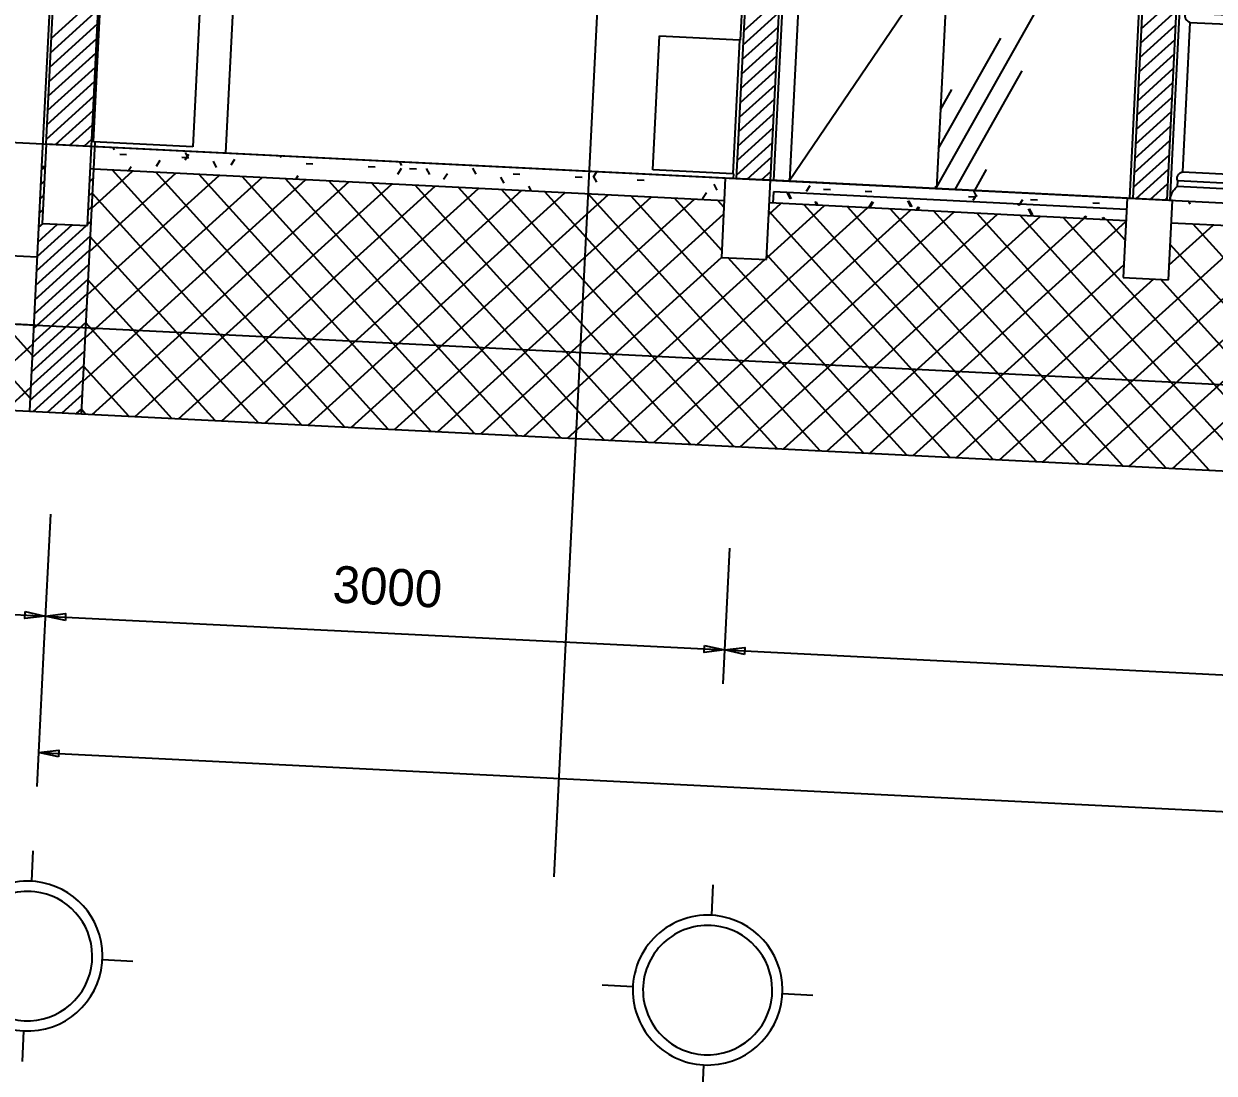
# Model space of a CAD drawing. Extents: x 549999 to 550212, y 1838161 to 1838467.
# Drawn here: x 550155.18 to 550160.43, y 1838233.02 to 1838237.65 of the extents above; entities that cross this region are included whole.
import ezdxf

# ---------------------------------------------------------------- set-up
doc = ezdxf.new("R2010")
doc.units = 0
for name, color, linetype in [('Level 1', 7, 'Continuous'), ('Level 11', 7, 'Continuous'), ('Level 14', 7, 'Continuous'), ('Level 15', 7, 'Continuous'), ('Level 18', 7, 'Continuous'), ('Level 19', 7, 'Continuous'), ('Level 20', 7, 'Continuous'), ('Level 28', 7, 'Continuous'), ('Level 4', 7, 'Continuous'), ('Level 5', 7, 'Continuous'), ('Level 8', 7, 'Continuous')]:
    doc.layers.add(name, color=color, linetype=linetype)

# ---------------------------------------------------------------- blocks, each defined once
blk = doc.blocks.new('CUA_W3')
at = {"layer": 'Level 5'}
for p, q in [((-94.4, 225), (-29.4, 106.7)), ((-29.4, 106.7), (-94.4, 0)), ((-94.4, 1), (-94.4, 0)), ((-94.4, 0), (-29.6, 0)), ((-29.6, 0), (-29.6, 1)), ((-29.6, 0), (-29.4, 0)), ((-29.4, 0), (-29.4, 1))]:
    blk.add_line(p, q, dxfattribs=at)
blk = doc.blocks.new('LAO_T3')
at = {"layer": 'Level 1'}
for p, q in [((77.48, 108.69), (77.48, 202.22)), ((77.48, 202.22), (85.1, 202.22)), ((83.97, 111.23), (83.97, 202.22)), ((83.97, 202.22), (85.1, 202.22)), ((85.1, 202.22), (85.1, 111.23)), ((85.1, 202.22), (85.1, 108.69)), ((83.97, 111.23), (85.1, 111.23)), ((77.48, 108.69), (85.1, 108.69)), ((124.33, 91.44), (73.93, 91.44)), ((83.4, 92.71), (91.02, 92.71)), ((83.4, 92.71), (83.4, 91.44)), ((91.02, 91.44), (91.02, 92.71)), ((106.97, 91.44), (106.97, 92.05)), ((106.97, 92.05), (117.13, 92.05)), ((107.6, 92.13), (117.76, 92.13)), ((117.13, 92.05), (117.13, 91.44)), ((117.13, 91.5), (117.76, 91.5)), ((117.76, 92.13), (117.76, 91.5)), ((76.78, 82.77), (76.78, 85.31)), ((121.47, 85.31), (76.78, 85.31)), ((121.47, 85.31), (121.47, 82.77)), ((121.47, 82.77), (76.78, 82.77)), ((78.66, 78.74), (78.66, 12.7)), ((78.66, 78.74), (119.6, 78.74)), ((119.6, 12.7), (119.6, 78.74)), ((119.6, 76.2), (120.23, 76.2)), ((121.5, 76.2), (120.23, 76.2)), ((120.56, 15.57), (120.56, 75.87)), ((120.56, 75.87), (120.56, 15.57)), ((120.93, 15.94), (120.93, 75.5)), ((120.93, 75.5), (120.93, 15.94)), ((121.5, 76.2), (121.5, 74.93)), ((121.5, 74.93), (121.5, 16.51)), ((122.28, 45.98), (121.5, 45.98)), ((121.5, 45.27), (122.28, 45.27)), ((122.28, 45.27), (122.28, 45.98)), ((123.86, 45.44), (123.86, 45.81)), ((121.5, 16.51), (121.5, 15.24)), ((78.66, 12.7), (119.6, 12.7)), ((119.6, 15.24), (120.23, 15.24)), ((120.23, 15.24), (121.5, 15.24)), ((76.78, 6.13), (76.78, 8.67)), ((121.47, 8.67), (76.78, 8.67)), ((121.47, 6.13), (76.78, 6.13)), ((121.47, 8.67), (121.47, 6.13))]:
    blk.add_line(p, q, dxfattribs=at)
for points in [[(122.28, 45.98), (122.3, 46.01), (122.32, 46.03), (122.35, 46.06), (122.37, 46.09), (122.39, 46.11), (122.42, 46.14), (122.44, 46.16), (122.47, 46.19), (122.5, 46.21), (122.53, 46.23), (122.56, 46.25), (122.59, 46.27), (122.62, 46.28), (122.65, 46.3), (122.68, 46.31), (122.71, 46.33), (122.75, 46.34), (122.78, 46.35), (122.81, 46.36), (122.85, 46.37), (122.88, 46.37), (122.92, 46.38), (122.95, 46.38), (122.99, 46.38), (123.02, 46.39), (123.06, 46.39), (123.09, 46.38), (123.13, 46.38), (123.16, 46.38), (123.2, 46.37), (123.23, 46.36), (123.27, 46.35), (123.3, 46.34), (123.33, 46.33), (123.37, 46.32), (123.4, 46.3), (123.43, 46.29), (123.46, 46.27), (123.49, 46.25), (123.52, 46.23), (123.55, 46.21), (123.58, 46.19), (123.61, 46.17), (123.63, 46.15), (123.66, 46.12), (123.68, 46.1), (123.71, 46.07), (123.73, 46.04), (123.75, 46.01), (123.77, 45.98), (123.79, 45.95), (123.8, 45.92), (123.82, 45.89), (123.84, 45.86), (123.85, 45.83), (123.86, 45.81)], [(123.86, 45.44), (123.84, 45.41), (123.83, 45.37), (123.81, 45.34), (123.8, 45.31), (123.78, 45.28), (123.76, 45.25), (123.74, 45.22), (123.72, 45.2), (123.69, 45.17), (123.67, 45.14), (123.65, 45.12), (123.62, 45.09), (123.59, 45.07), (123.57, 45.05), (123.54, 45.03), (123.51, 45.01), (123.48, 44.99), (123.45, 44.97), (123.42, 44.95), (123.38, 44.94), (123.35, 44.93), (123.32, 44.91), (123.28, 44.9), (123.25, 44.89), (123.22, 44.89), (123.18, 44.88), (123.15, 44.87), (123.11, 44.87), (123.08, 44.87), (123.04, 44.87), (123.01, 44.87), (122.97, 44.87), (122.94, 44.87), (122.9, 44.87), (122.87, 44.88), (122.83, 44.89), (122.8, 44.9), (122.76, 44.91), (122.73, 44.92), (122.7, 44.93), (122.66, 44.94), (122.63, 44.96), (122.6, 44.98), (122.57, 44.99), (122.54, 45.01), (122.51, 45.03), (122.48, 45.05), (122.46, 45.08), (122.43, 45.1), (122.4, 45.12), (122.38, 45.15), (122.36, 45.18), (122.33, 45.2), (122.31, 45.23), (122.29, 45.26), (122.28, 45.27)], [(123.11, 44.87), (123.08, 44.87), (123.04, 44.87), (123.01, 44.87), (122.97, 44.87), (122.94, 44.87), (122.9, 44.87), (122.87, 44.88), (122.83, 44.89), (122.8, 44.9), (122.76, 44.91), (122.73, 44.92), (122.7, 44.93), (122.66, 44.94), (122.63, 44.96), (122.6, 44.98), (122.57, 44.99), (122.54, 45.01), (122.51, 45.03), (122.48, 45.05), (122.46, 45.08), (122.43, 45.1), (122.4, 45.12), (122.38, 45.15), (122.36, 45.18), (122.33, 45.2), (122.31, 45.23), (122.29, 45.26)], [(122.3, 46.01), (122.32, 46.03), (122.35, 46.06), (122.37, 46.09), (122.39, 46.11), (122.42, 46.14), (122.44, 46.16), (122.47, 46.19), (122.5, 46.21), (122.53, 46.23), (122.56, 46.25), (122.59, 46.27), (122.62, 46.28), (122.65, 46.3), (122.68, 46.31), (122.71, 46.33), (122.75, 46.34), (122.78, 46.35), (122.81, 46.36), (122.85, 46.37), (122.88, 46.37), (122.92, 46.38), (122.95, 46.38), (122.99, 46.38), (123.02, 46.39), (123.06, 46.39), (123.09, 46.38)], [(123.13, 46.38), (123.16, 46.38), (123.2, 46.37), (123.23, 46.36), (123.27, 46.35), (123.3, 46.34), (123.33, 46.33), (123.37, 46.32), (123.4, 46.3), (123.43, 46.29), (123.46, 46.27), (123.49, 46.25), (123.52, 46.23), (123.55, 46.21), (123.58, 46.19), (123.61, 46.17), (123.63, 46.15), (123.66, 46.12), (123.68, 46.1), (123.71, 46.07), (123.73, 46.04), (123.75, 46.01), (123.77, 45.98), (123.79, 45.95), (123.8, 45.92), (123.82, 45.89), (123.84, 45.86), (123.85, 45.83)], [(123.84, 45.41), (123.83, 45.37), (123.81, 45.34), (123.8, 45.31), (123.78, 45.28), (123.76, 45.25), (123.74, 45.22), (123.72, 45.2), (123.69, 45.17), (123.67, 45.14), (123.65, 45.12), (123.62, 45.09), (123.59, 45.07), (123.57, 45.05), (123.54, 45.03), (123.51, 45.01), (123.48, 44.99), (123.45, 44.97), (123.42, 44.95), (123.38, 44.94), (123.35, 44.93), (123.32, 44.91), (123.28, 44.9), (123.25, 44.89), (123.22, 44.89), (123.18, 44.88), (123.15, 44.87)], [(123.86, 45.81), (123.86, 45.81), (123.87, 45.81), (123.88, 45.81), (123.88, 45.81), (123.89, 45.81), (123.9, 45.81), (123.91, 45.8), (123.91, 45.8), (123.92, 45.8), (123.93, 45.8), (123.93, 45.79), (123.94, 45.79), (123.95, 45.79), (123.95, 45.78), (123.96, 45.78), (123.97, 45.77), (123.97, 45.77), (123.98, 45.77), (123.98, 45.76), (123.99, 45.75), (123.99, 45.75), (124, 45.74), (124, 45.74), (124.01, 45.73), (124.01, 45.73), (124.02, 45.72), (124.02, 45.71), (124.02, 45.71), (124.03, 45.7), (124.03, 45.69), (124.03, 45.69), (124.03, 45.68), (124.04, 45.67), (124.04, 45.66), (124.04, 45.66), (124.04, 45.65), (124.04, 45.64), (124.04, 45.63), (124.04, 45.63), (124.04, 45.63)], [(123.86, 45.81), (123.87, 45.81), (123.88, 45.81), (123.88, 45.81), (123.89, 45.81), (123.9, 45.81), (123.91, 45.8), (123.91, 45.8), (123.92, 45.8), (123.93, 45.8), (123.93, 45.79), (123.94, 45.79), (123.95, 45.79), (123.95, 45.78), (123.96, 45.78), (123.97, 45.77), (123.97, 45.77), (123.98, 45.77), (123.98, 45.76), (123.99, 45.75), (123.99, 45.75), (124, 45.74), (124, 45.74), (124.01, 45.73), (124.01, 45.73), (124.02, 45.72), (124.02, 45.71), (124.02, 45.71), (124.03, 45.7), (124.03, 45.69), (124.03, 45.69), (124.03, 45.68), (124.04, 45.67), (124.04, 45.66), (124.04, 45.66), (124.04, 45.65), (124.04, 45.64), (124.04, 45.63), (124.04, 45.63), (124.04, 45.63)], [(124.04, 45.63), (124.04, 45.62), (124.04, 45.61), (124.04, 45.6), (124.04, 45.6), (124.04, 45.59), (124.04, 45.58), (124.03, 45.57), (124.03, 45.57), (124.03, 45.56), (124.03, 45.55), (124.02, 45.55), (124.02, 45.54), (124.02, 45.53), (124.01, 45.53), (124.01, 45.52), (124, 45.51), (124, 45.51), (123.99, 45.5), (123.99, 45.5), (123.98, 45.49), (123.98, 45.49), (123.97, 45.48), (123.97, 45.48), (123.96, 45.47), (123.96, 45.47), (123.95, 45.47), (123.94, 45.46), (123.94, 45.46), (123.93, 45.46), (123.92, 45.45), (123.92, 45.45), (123.91, 45.45), (123.9, 45.45), (123.89, 45.44), (123.89, 45.44), (123.88, 45.44), (123.87, 45.44), (123.86, 45.44), (123.86, 45.44), (123.86, 45.44)], [(124.04, 45.63), (124.04, 45.62), (124.04, 45.61), (124.04, 45.6), (124.04, 45.6), (124.04, 45.59), (124.04, 45.58), (124.03, 45.57), (124.03, 45.57), (124.03, 45.56), (124.03, 45.55), (124.02, 45.55), (124.02, 45.54), (124.02, 45.53), (124.01, 45.53), (124.01, 45.52), (124, 45.51), (124, 45.51), (123.99, 45.5), (123.99, 45.5), (123.98, 45.49), (123.98, 45.49), (123.97, 45.48), (123.97, 45.48), (123.96, 45.47), (123.96, 45.47), (123.95, 45.47), (123.94, 45.46), (123.94, 45.46), (123.93, 45.46), (123.92, 45.45), (123.92, 45.45), (123.91, 45.45), (123.9, 45.45), (123.89, 45.44), (123.89, 45.44), (123.88, 45.44), (123.87, 45.44), (123.86, 45.44), (123.86, 45.44)]]:
    blk.add_lwpolyline(points, dxfattribs=at)
for points in [[(76.78, 85.31), (76.33, 85.68), (75.51, 86.52), (74.6, 88.02), (74.04, 89.69), (73.92, 90.86), (73.93, 91.44)], [(124.33, 91.44), (124.34, 90.86), (124.22, 89.69), (123.66, 88.02), (122.74, 86.52), (121.93, 85.68), (121.47, 85.31)], [(78.66, 78.74), (78.43, 78.8), (78.09, 78.93), (77.68, 79.19), (77.4, 79.43), (77.15, 79.69), (76.94, 79.99), (76.76, 80.31), (76.58, 80.76), (76.47, 81.36), (76.52, 82.09), (76.68, 82.55), (76.78, 82.77)], [(121.47, 82.77), (121.63, 82.44), (121.77, 81.91), (121.76, 81.18), (121.65, 80.7), (121.5, 80.31), (121.32, 79.99), (121.11, 79.69), (120.86, 79.43), (120.58, 79.19), (120.17, 78.93), (119.84, 78.8), (119.6, 78.74)], [(120.56, 75.87), (120.56, 75.9), (120.55, 75.94), (120.54, 76), (120.52, 76.03), (120.51, 76.05), (120.49, 76.08), (120.47, 76.1), (120.45, 76.12), (120.43, 76.14), (120.4, 76.16), (120.36, 76.18), (120.3, 76.19), (120.26, 76.2), (120.23, 76.2)], [(120.93, 75.5), (120.93, 75.53), (120.93, 75.58), (120.9, 75.64), (120.89, 75.68), (120.87, 75.71), (120.85, 75.73), (120.83, 75.76), (120.81, 75.78), (120.78, 75.8), (120.75, 75.82), (120.7, 75.84), (120.64, 75.86), (120.59, 75.87), (120.56, 75.87)], [(121.5, 74.93), (121.46, 75.01), (121.37, 75.17), (121.17, 75.37), (121.01, 75.46), (120.93, 75.5)], [(120.56, 15.57), (120.59, 15.57), (120.64, 15.58), (120.7, 15.6), (120.75, 15.62), (120.78, 15.64), (120.81, 15.66), (120.83, 15.68), (120.86, 15.71), (120.88, 15.75), (120.89, 15.78), (120.91, 15.81), (120.93, 15.86), (120.93, 15.91), (120.93, 15.94)], [(120.93, 15.94), (121.01, 15.98), (121.17, 16.07), (121.37, 16.27), (121.46, 16.43), (121.5, 16.51)], [(76.78, 8.67), (76.68, 8.89), (76.52, 9.35), (76.47, 10.08), (76.58, 10.68), (76.74, 11.08), (76.85, 11.29), (77, 11.56), (77.18, 11.78), (77.37, 11.98), (77.5, 12.1), (77.68, 12.24), (77.91, 12.39), (78.23, 12.56), (78.49, 12.66), (78.66, 12.7)], [(119.6, 12.7), (119.84, 12.64), (120.17, 12.51), (120.58, 12.25), (120.86, 12.01), (121.11, 11.75), (121.32, 11.45), (121.5, 11.13), (121.67, 10.68), (121.83, 9.84), (121.69, 9.11), (121.47, 8.67)], [(120.23, 15.24), (120.26, 15.24), (120.3, 15.25), (120.36, 15.26), (120.4, 15.28), (120.43, 15.3), (120.45, 15.32), (120.47, 15.34), (120.49, 15.37), (120.51, 15.4), (120.53, 15.42), (120.54, 15.45), (120.55, 15.5), (120.56, 15.54), (120.56, 15.57)], [(73.93, 0), (73.92, 0.58), (74.04, 1.75), (74.6, 3.42), (75.51, 4.92), (76.33, 5.76), (76.78, 6.13)], [(121.47, 6.13), (121.93, 5.76), (122.74, 4.92), (123.66, 3.42), (124.22, 1.75), (124.34, 0.58), (124.33, 0)]]:
    blk.add_open_spline(points, degree=3, dxfattribs=at)
blk = doc.blocks.new('FURN57')
at = {"layer": 'Level 1'}
for p, q in [((-401.4, 218.91), (-343.38, 218.91)), ((-343.38, 218.91), (-343.38, 0))]:
    blk.add_line(p, q, dxfattribs=at)
blk = doc.blocks.new('FURN58')
at = {"layer": 'Level 1'}
for p, q in [((-401.77, 61.08), (-357.99, 61.08)), ((-401.77, 2), (-401.77, 61.08)), ((-357.99, 61.08), (-357.99, 2)), ((-357.99, 2), (-401.77, 2))]:
    blk.add_line(p, q, dxfattribs=at)
blk = doc.blocks.new('FURN59')
at = {"layer": 'Level 1'}
for p, q in [((-154.76, 61.08), (-119.4, 61.08)), ((-154.76, 2), (-154.76, 61.08)), ((-119.4, 61.08), (-119.4, 2)), ((-119.4, 2), (-154.76, 2))]:
    blk.add_line(p, q, dxfattribs=at)
blk = doc.blocks.new('GRID_9')
at = {"layer": 'Level 19'}
for p, q in [((-412.9, -311.48), (-412.9, -324.98)), ((-459.42, -358), (-445.92, -358)), ((-366.39, -358), (-379.89, -358)), ((-412.9, -404.52), (-412.9, -391.02))]:
    blk.add_line(p, q, dxfattribs=at)
for radius, start, end in [(33.02, 86.5906, 185.4173), (33.02, 3.4094, 86.5906), (28.52, 86.5906, 185.4173), (28.52, 3.4094, 86.5906), (28.52, 275.4173, 3.4094), (33.02, 275.4173, 3.4094), (33.02, 185.4173, 275.4173), (28.52, 185.4173, 275.4173)]:
    blk.add_arc((-412.9, -358), radius, start, end, dxfattribs=at)

msp = doc.modelspace()

# ---------------------------------------------------------------- linework, layer by layer
at = {"layer": 'Level 11'}
for p, q in [((550155.2791, 1838237.1206), (550155.2616, 1838236.771)), ((550155.4789, 1838237.1106), (550155.2791, 1838237.1206)), ((550155.4614, 1838236.761), (550155.4789, 1838237.1106)), ((550155.2584, 1838237.0063), (550155.2741, 1838237.0206)), ((550155.4517, 1838236.2662), (550156.2326, 1838236.9728)), ((550155.4612, 1838236.4569), (550156.0419, 1838236.9823)), ((550155.4707, 1838236.6475), (550155.8512, 1838236.9918)), ((550155.4711, 1838236.9561), (550155.4869, 1838236.9703)), ((550155.4803, 1838236.8382), (550155.6606, 1838237.0014)), ((550156.597, 1838235.8732), (550155.5722, 1838237.0058)), ((550156.7876, 1838235.8637), (550155.7629, 1838236.9962)), ((550156.9783, 1838235.8541), (550155.9536, 1838236.9867)), ((550157.169, 1838235.8446), (550156.1443, 1838236.9772)), ((550157.3597, 1838235.8351), (550156.335, 1838236.9676)), ((550158.2754, 1838236.9708), (550158.2579, 1838236.6212)), ((550158.4751, 1838236.9608), (550158.2754, 1838236.9708)), ((550155.2552, 1838236.9428), (550155.2709, 1838236.957)), ((550155.4421, 1838236.0755), (550156.4233, 1838236.9632)), ((550155.4814, 1838235.929), (550156.614, 1838236.9537)), ((550155.6721, 1838235.9194), (550156.8047, 1838236.9442)), ((550155.8628, 1838235.9099), (550156.9953, 1838236.9346)), ((550156.0534, 1838235.9004), (550157.186, 1838236.9251)), ((550156.2441, 1838235.8908), (550157.3767, 1838236.9156)), ((550157.5504, 1838235.8255), (550156.5256, 1838236.9581)), ((550157.741, 1838235.816), (550156.7163, 1838236.9486)), ((550157.9317, 1838235.8065), (550156.907, 1838236.939)), ((550158.1224, 1838235.7969), (550157.0977, 1838236.9295)), ((550158.3131, 1838235.7874), (550157.2884, 1838236.92)), ((550158.4576, 1838236.6112), (550158.4751, 1838236.9608)), ((550155.252, 1838236.8792), (550155.2678, 1838236.8935)), ((550155.468, 1838236.8925), (550155.4837, 1838236.9068)), ((550156.4063, 1838235.8827), (550155.4835, 1838236.9027)), ((550156.4348, 1838235.8813), (550157.5674, 1838236.906)), ((550156.6255, 1838235.8718), (550157.7581, 1838236.8965)), ((550156.8162, 1838235.8622), (550157.9487, 1838236.887)), ((550157.0068, 1838235.8527), (550158.1394, 1838236.8774)), ((550158.5038, 1838235.7779), (550157.479, 1838236.9104)), ((550158.6944, 1838235.7683), (550157.6697, 1838236.9009)), ((550158.8851, 1838235.7588), (550157.8604, 1838236.8914)), ((550158.2594, 1838236.6516), (550158.0511, 1838236.8819)), ((550158.2689, 1838236.8423), (550158.2418, 1838236.8723)), ((550160.0481, 1838236.8821), (550160.0307, 1838236.5326)), ((550160.2479, 1838236.8722), (550160.0481, 1838236.8821)), ((550160.2304, 1838236.5226), (550160.2479, 1838236.8722)), ((550155.2488, 1838236.8157), (550155.2646, 1838236.8299)), ((550155.4648, 1838236.829), (550155.4805, 1838236.8432)), ((550157.1975, 1838235.8432), (550158.2674, 1838236.8112)), ((550157.7696, 1838235.8146), (550158.9021, 1838236.8393)), ((550157.9602, 1838235.805), (550159.0928, 1838236.8298)), ((550158.1509, 1838235.7955), (550159.2835, 1838236.8202)), ((550158.3416, 1838235.786), (550159.4742, 1838236.8107)), ((550158.4581, 1838236.6196), (550158.7115, 1838236.8488)), ((550158.4676, 1838236.8102), (550158.5208, 1838236.8584)), ((550159.4572, 1838235.7302), (550158.4682, 1838236.8232)), ((550159.6479, 1838235.7207), (550158.6231, 1838236.8533)), ((550159.8385, 1838235.7111), (550158.8138, 1838236.8437)), ((550160.0292, 1838235.7016), (550159.0045, 1838236.8342)), ((550160.2199, 1838235.6921), (550159.1952, 1838236.8247)), ((550160.4106, 1838235.6825), (550159.3858, 1838236.8151)), ((550155.2361, 1838236.5614), (550155.457, 1838236.7612)), ((550155.2393, 1838236.625), (550155.3934, 1838236.7644)), ((550155.2425, 1838236.6885), (550155.3298, 1838236.7676)), ((550155.2457, 1838236.7521), (550155.2663, 1838236.7708)), ((550155.2616, 1838236.771), (550155.4614, 1838236.761)), ((550155.4616, 1838236.7654), (550155.4773, 1838236.7797)), ((550158.5323, 1838235.7764), (550159.6649, 1838236.8012)), ((550158.723, 1838235.7669), (550159.8555, 1838236.7916)), ((550158.9136, 1838235.7574), (550160.043, 1838236.7792)), ((550160.6013, 1838235.673), (550159.5765, 1838236.8056)), ((550160.7919, 1838235.6635), (550159.7672, 1838236.7961)), ((550160.0389, 1838236.697), (550159.9579, 1838236.7865)), ((550160.2337, 1838236.5876), (550160.4276, 1838236.763)), ((550161.364, 1838235.6349), (550160.3392, 1838236.7675)), ((550155.233, 1838236.4979), (550155.4742, 1838236.7161)), ((550156.2156, 1838235.8923), (550155.4739, 1838236.712)), ((550159.4857, 1838235.7288), (550160.6183, 1838236.7535)), ((550159.6764, 1838235.7192), (550160.8089, 1838236.744)), ((550159.867, 1838235.7097), (550160.9996, 1838236.7344)), ((550160.0577, 1838235.7002), (550161.1903, 1838236.7249)), ((550160.2484, 1838235.6907), (550161.381, 1838236.7154)), ((550155.2298, 1838236.4343), (550155.471, 1838236.6525)), ((550161.1733, 1838235.6444), (550160.2382, 1838236.6779)), ((550157.3882, 1838235.8336), (550158.2586, 1838236.6212)), ((550157.5789, 1838235.8241), (550158.4493, 1838236.6116)), ((550158.2579, 1838236.6212), (550158.4576, 1838236.6112)), ((550159.0758, 1838235.7493), (550158.2883, 1838236.6197)), ((550159.2665, 1838235.7397), (550158.4587, 1838236.6325)), ((550155.2266, 1838236.3707), (550155.4678, 1838236.589)), ((550159.1043, 1838235.7478), (550160.0335, 1838236.5885)), ((550155.2234, 1838236.3072), (550155.4646, 1838236.5254)), ((550156.0249, 1838235.9018), (550155.4644, 1838236.5213)), ((550159.295, 1838235.7383), (550160.1654, 1838236.5258)), ((550160.0307, 1838236.5326), (550160.2304, 1838236.5226)), ((550160.9826, 1838235.6539), (550160.1951, 1838236.5244)), ((550155.2202, 1838236.2436), (550155.4614, 1838236.4619)), ((550155.2171, 1838236.1801), (550155.4583, 1838236.3983)), ((550155.2081, 1838235.9998), (550154.9016, 1838236.3384)), ((550155.2139, 1838236.1165), (550155.4551, 1838236.3347)), ((550155.2176, 1838236.1904), (550155.0923, 1838236.3289)), ((550155.8342, 1838235.9113), (550155.4549, 1838236.3306)), ((550154.9094, 1838235.9576), (550155.22, 1838236.2386)), ((550155.2107, 1838236.0529), (550155.4519, 1838236.2712)), ((550155.2075, 1838235.9894), (550155.4487, 1838236.2076)), ((550155.2222, 1838235.9419), (550155.4456, 1838236.1441)), ((550155.6436, 1838235.9209), (550155.4453, 1838236.1399)), ((550155.2857, 1838235.9388), (550155.4424, 1838236.0805)), ((550155.1, 1838235.948), (550155.2105, 1838236.0479)), ((550155.3493, 1838235.9356), (550155.4392, 1838236.0169)), ((550155.4128, 1838235.9324), (550155.436, 1838235.9534)), ((550155.4529, 1838235.9304), (550155.4358, 1838235.9492))]:
    msp.add_line(p, q, dxfattribs=at)
at = {"layer": 'Level 14'}
for p, q in [((550159.2075, 1838236.9296), (550159.7424, 1838237.878)), ((550155.3025, 1838237.5876), (550155.5122, 1838237.7774)), ((550158.3579, 1838237.6213), (550158.5153, 1838237.7636)), ((550160.1105, 1838237.6292), (550160.2678, 1838237.7715)), ((550155.2993, 1838237.5241), (550155.509, 1838237.7138)), ((550158.3548, 1838237.5578), (550158.5121, 1838237.7001)), ((550160.1073, 1838237.5656), (550160.2647, 1838237.708)), ((550155.2961, 1838237.4605), (550155.5058, 1838237.6503)), ((550158.3516, 1838237.4942), (550158.5089, 1838237.6365)), ((550160.1042, 1838237.5021), (550160.2615, 1838237.6444)), ((550155.2929, 1838237.3969), (550155.5027, 1838237.5867)), ((550158.3484, 1838237.4306), (550158.5057, 1838237.573)), ((550159.216, 1838237.1008), (550159.4907, 1838237.5877)), ((550160.101, 1838237.4385), (550160.2583, 1838237.5808)), ((550155.2897, 1838237.3334), (550155.4995, 1838237.5232)), ((550158.3452, 1838237.3671), (550158.5025, 1838237.5094)), ((550160.0978, 1838237.375), (550160.2551, 1838237.5173)), ((550155.2866, 1838237.2698), (550155.4963, 1838237.4596)), ((550158.3421, 1838237.3035), (550158.4994, 1838237.4458)), ((550159.2901, 1838236.92), (550159.5853, 1838237.4433)), ((550160.0946, 1838237.3114), (550160.2519, 1838237.4537)), ((550155.2834, 1838237.2063), (550155.4931, 1838237.396)), ((550160.0915, 1838237.2478), (550160.2488, 1838237.3902)), ((550155.2802, 1838237.1427), (550155.4899, 1838237.3325)), ((550158.3389, 1838237.24), (550158.4962, 1838237.3823)), ((550159.2246, 1838237.272), (550159.2746, 1838237.3607)), ((550158.3357, 1838237.1764), (550158.493, 1838237.3187)), ((550160.0883, 1838237.1843), (550160.2456, 1838237.3266)), ((550155.3205, 1838237.1185), (550155.4868, 1838237.2689)), ((550158.3325, 1838237.1128), (550158.4898, 1838237.2552)), ((550160.0851, 1838237.1207), (550160.2424, 1838237.263)), ((550155.3841, 1838237.1153), (550155.4836, 1838237.2053)), ((550158.3293, 1838237.0493), (550158.4867, 1838237.1916)), ((550160.0819, 1838237.0572), (550160.2392, 1838237.1995)), ((550155.4476, 1838237.1121), (550155.4804, 1838237.1418)), ((550158.3262, 1838236.9857), (550158.4835, 1838237.128)), ((550160.0788, 1838236.9936), (550160.2361, 1838237.1359)), ((550160.0756, 1838236.93), (550160.2329, 1838237.0724)), ((550158.3714, 1838236.966), (550158.4803, 1838237.0645)), ((550158.435, 1838236.9628), (550158.4771, 1838237.0009)), ((550159.3757, 1838236.9158), (550159.4282, 1838237.0087)), ((550160.0875, 1838236.8802), (550160.2297, 1838237.0088)), ((550160.1511, 1838236.877), (550160.2265, 1838236.9452)), ((550160.2147, 1838236.8738), (550160.2233, 1838236.8817))]:
    msp.add_line(p, q, dxfattribs=at)
at = {"layer": 'Level 15'}
for p, q in [((550155.5799, 1838237.0949), (550155.5743, 1838237.1058)), ((550155.604, 1838237.0766), (550155.6341, 1838237.0751)), ((550155.9066, 1838237.0749), (550155.8902, 1838237.0495)), ((550155.9075, 1838237.0573), (550155.8937, 1838237.0841)), ((550155.6537, 1838237.0205), (550155.642, 1838237.0023)), ((550155.7802, 1838237.0477), (550155.7638, 1838237.0223)), ((550155.8779, 1838237.0629), (550155.9081, 1838237.0614)), ((550156.0306, 1838237.0176), (550156.0168, 1838237.0445)), ((550156.1098, 1838237.0524), (550156.0934, 1838237.0271)), ((550156.3164, 1838237.0614), (550156.3125, 1838237.0689)), ((550156.4259, 1838237.0355), (550156.456, 1838237.034)), ((550156.6999, 1838237.0218), (550156.73, 1838237.0203)), ((550156.8484, 1838237.0258), (550156.8398, 1838237.0425)), ((550155.7325, 1838236.9978), (550155.731, 1838237.0007)), ((550156.3899, 1838236.9804), (550156.3802, 1838236.9654)), ((550156.8459, 1838237.0124), (550156.8296, 1838236.987)), ((550156.8825, 1838237.0127), (550156.9127, 1838237.0112)), ((550156.9715, 1838236.9861), (550156.9577, 1838237.013)), ((550157.0492, 1838236.9899), (550157.0328, 1838236.9646)), ((550157.1759, 1838236.9882), (550157.1622, 1838237.015)), ((550157.299, 1838236.9485), (550157.2852, 1838236.9754)), ((550157.3392, 1838236.9899), (550157.3693, 1838236.9884)), ((550157.6131, 1838236.9762), (550157.6433, 1838236.9747)), ((550157.7083, 1838236.9991), (550157.6921, 1838236.9741)), ((550157.7079, 1838236.9526), (550157.6941, 1838236.9795)), ((550156.5931, 1838236.958), (550156.5911, 1838236.9548)), ((550157.4197, 1838236.9134), (550157.4083, 1838236.9357)), ((550157.8871, 1838236.9625), (550157.9172, 1838236.961)), ((550158.2399, 1838236.917), (550158.2261, 1838236.9439)), ((550158.6478, 1838236.9369), (550158.6315, 1838236.9116)), ((550158.709, 1838236.9214), (550158.7392, 1838236.9199)), ((550158.8917, 1838236.9123), (550158.9218, 1838236.9108)), ((550159.3853, 1838236.8876), (550159.3715, 1838236.9144)), ((550158.1918, 1838236.905), (550158.1754, 1838236.8796)), ((550158.5624, 1838236.8797), (550158.5487, 1838236.9065)), ((550158.5674, 1838236.8794), (550158.5537, 1838236.9063)), ((550158.6802, 1838236.8504), (550158.6718, 1838236.8668)), ((550158.6852, 1838236.8502), (550158.6768, 1838236.8666)), ((550158.9229, 1838236.8652), (550158.9065, 1838236.8398)), ((550158.9279, 1838236.8649), (550158.9115, 1838236.8396)), ((550159.0944, 1838236.8441), (550159.0807, 1838236.8709)), ((550159.0994, 1838236.8438), (550159.0857, 1838236.8707)), ((550159.3483, 1838236.8894), (550159.3785, 1838236.8879)), ((550159.384, 1838236.8969), (550159.3676, 1838236.8715)), ((550159.5872, 1838236.8744), (550159.5708, 1838236.8491)), ((550159.6223, 1838236.8757), (550159.6524, 1838236.8742)), ((550159.8963, 1838236.862), (550159.9264, 1838236.8605)), ((550160.3262, 1838236.8561), (550160.3198, 1838236.8686)), ((550159.1261, 1838236.8427), (550159.117, 1838236.8286)), ((550159.1311, 1838236.8425), (550159.122, 1838236.8283)), ((550159.5701, 1838236.856), (550159.5658, 1838236.8493)), ((550159.6264, 1838236.8085), (550159.6127, 1838236.8354)), ((550159.6314, 1838236.8083), (550159.6177, 1838236.8351)), ((550159.8622, 1838236.8026), (550159.8552, 1838236.7917)), ((550159.8672, 1838236.8024), (550159.8601, 1838236.7914)), ((550159.9456, 1838236.7871), (550159.9402, 1838236.7977)), ((550159.9506, 1838236.7869), (550159.9452, 1838236.7975))]:
    msp.add_line(p, q, dxfattribs=at)
at = {"layer": 'Level 18'}
for p, q in [((550157.5196, 1838233.8898), (550158.1663, 1838246.8269)), ((550150.2347, 1838237.3727), (550179.0818, 1838235.9306)), ((550150.1948, 1838236.5737), (550179.0418, 1838235.1316))]:
    msp.add_line(p, q, dxfattribs=at)
at = {"layer": 'Level 20'}
for p, q in [((550155.2977, 1838235.4892), (550155.2677, 1838234.89)), ((550155.2977, 1838235.4892), (550155.2677, 1838234.89)), ((550158.2939, 1838235.3394), (550158.264, 1838234.7402)), ((550158.2939, 1838235.3394), (550158.264, 1838234.7402)), ((550154.5761, 1838235.0748), (550155.2752, 1838235.0398)), ((550155.2752, 1838235.0398), (550158.2715, 1838234.8901)), ((550155.2676, 1838234.8881), (550155.2377, 1838234.289)), ((550158.2715, 1838234.8901), (550163.0655, 1838234.6504)), ((550155.2452, 1838234.4388), (550171.3251, 1838233.6349))]:
    msp.add_line(p, q, dxfattribs=at)
for points in [[(550155.1868, 1838235.0592), (550155.2752, 1838235.0398), (550155.1853, 1838235.0294)], [(550155.3637, 1838235.0205), (550155.2752, 1838235.0398), (550155.3651, 1838235.0503)], [(550158.183, 1838234.9094), (550158.2715, 1838234.8901), (550158.1815, 1838234.8796)], [(550158.3599, 1838234.8707), (550158.2715, 1838234.8901), (550158.3614, 1838234.9005)], [(550155.3336, 1838234.4194), (550155.2452, 1838234.4388), (550155.3351, 1838234.4492)]]:
    msp.add_lwpolyline(points, close=True, dxfattribs=at)
at = {"layer": 'Level 28'}
for p, q in [((550155.2791, 1838237.1206), (550155.2616, 1838236.771)), ((550155.4789, 1838237.1106), (550155.2791, 1838237.1206)), ((550155.4614, 1838236.761), (550155.4789, 1838237.1106)), ((550155.2591, 1838237.0214), (550155.2052, 1838235.9428)), ((550155.2741, 1838237.0207), (550155.2591, 1838237.0214)), ((550155.4349, 1838235.9313), (550155.4888, 1838237.0099)), ((550155.4888, 1838237.0099), (550155.4739, 1838237.0107)), ((550158.2704, 1838236.8709), (550155.4888, 1838237.0099)), ((550158.2754, 1838236.9708), (550158.2579, 1838236.6212)), ((550158.4751, 1838236.9608), (550158.2754, 1838236.9708)), ((550158.4576, 1838236.6112), (550158.4751, 1838236.9608)), ((550160.0432, 1838236.7823), (550158.4701, 1838236.8609)), ((550160.0481, 1838236.8821), (550160.0307, 1838236.5326)), ((550160.2479, 1838236.8722), (550160.0481, 1838236.8821)), ((550160.2304, 1838236.5226), (550160.2479, 1838236.8722)), ((550155.2616, 1838236.771), (550155.4614, 1838236.761)), ((550163.0993, 1838236.6295), (550160.2429, 1838236.7723)), ((550158.2579, 1838236.6212), (550158.4576, 1838236.6112)), ((550160.0307, 1838236.5326), (550160.2304, 1838236.5226)), ((550155.2242, 1838236.3223), (550152.5425, 1838236.4564)), ((550152.5236, 1838236.0768), (550155.2052, 1838235.9428)), ((550155.2052, 1838235.9428), (550155.4349, 1838235.9313)), ((550155.4349, 1838235.9313), (550171.2851, 1838235.1389))]:
    msp.add_line(p, q, dxfattribs=at)
at = {"layer": 'Level 4'}
for p, q in [((550155.4688, 1838241.2162), (550155.2591, 1838237.0214)), ((550158.4901, 1838236.96), (550158.6698, 1838240.5555)), ((550155.2791, 1838237.1206), (550155.4414, 1838240.3665)), ((550155.4789, 1838237.1106), (550155.6411, 1838240.3565)), ((550160.2329, 1838240.3773), (550160.0581, 1838236.8816)), ((550160.2479, 1838240.3765), (550160.0731, 1838236.8809)), ((550160.3977, 1838240.369), (550160.2229, 1838236.8734)), ((550160.2379, 1838236.8727), (550160.4127, 1838240.3683)), ((550158.3253, 1838236.9683), (550158.4876, 1838240.2142)), ((550158.4726, 1838240.215), (550158.3408, 1838237.5791)), ((550158.4751, 1838236.9608), (550158.6374, 1838240.2067)), ((550158.56, 1838236.9565), (550158.6723, 1838239.2037)), ((550159.3195, 1838239.1714), (550159.2072, 1838236.9242)), ((550155.4888, 1838237.0099), (550155.4948, 1838237.1298)), ((550155.2641, 1838237.1213), (550155.2791, 1838237.1206)), ((550158.3113, 1838236.989), (550158.3103, 1838236.969))]:
    msp.add_line(p, q, dxfattribs=at)
at = {"layer": 'Level 8'}
for p, q in [((550158.2754, 1838236.9708), (550155.4789, 1838237.1106)), ((550160.0481, 1838236.8821), (550158.4751, 1838236.9608)), ((550158.4876, 1838236.9101), (550158.4851, 1838236.8602)), ((550160.0457, 1838236.8322), (550158.4876, 1838236.9101)), ((550155.2392, 1838236.6219), (550154.1099, 1838236.6784))]:
    msp.add_line(p, q, dxfattribs=at)

# ---------------------------------------------------------------- block references
at = {"layer": 'Level 1', "xscale": 0.010000000000000004, "yscale": 0.01, "rotation": -2.8619937920406366}
for name in ['FURN57', 'LAO_T3', 'FURN58', 'FURN59']:
    msp.add_blockref(name, (550159.5, 1838236.91), dxfattribs=at)
at = {"layer": 'Level 19', "xscale": 0.010000000000000004, "yscale": 0.01, "rotation": -2.8619937920406366}
for p in [(550159.5, 1838236.91), (550162.5, 1838236.76)]:
    msp.add_blockref('GRID_9', p, dxfattribs=at)
at = {"layer": 'Level 5', "xscale": 0.010000000000000004, "yscale": 0.01, "rotation": -2.8619937920406366}
msp.add_blockref('CUA_W3', (550159.5, 1838236.91), dxfattribs=at)

# ---------------------------------------------------------------- texts
at = {"layer": 'Level 20'}
msp.add_text('3000', height=0.16224, rotation=357.138, dxfattribs=at).set_placement((550156.54, 1838235.1))

doc.saveas('drawing.dxf')
